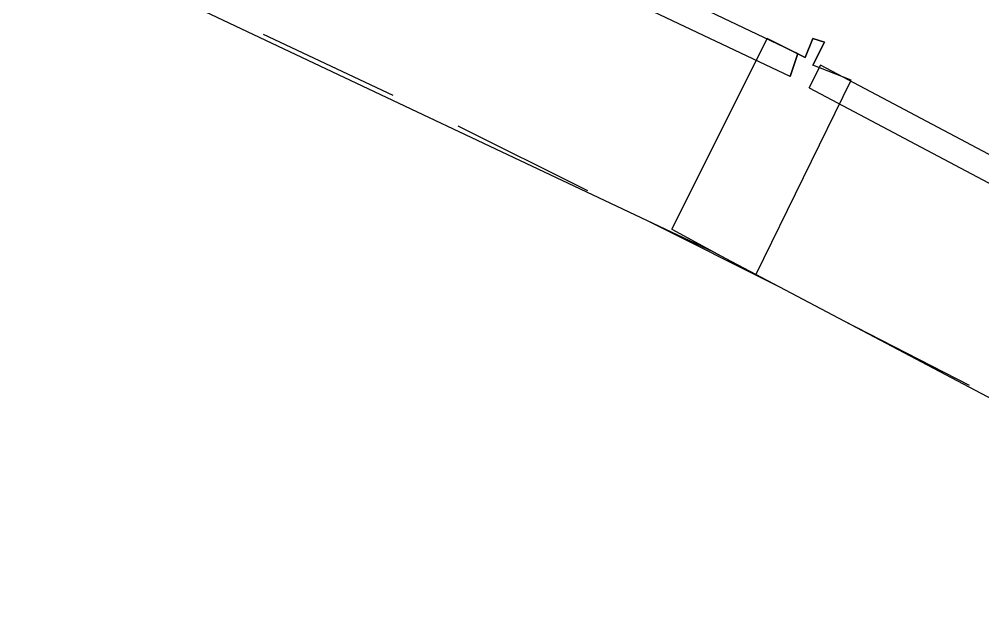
# Model space of a CAD drawing. Header units: feet. Extents: x -84 to 198, y -22 to 181.
# Drawn here: x 96.84 to 100.207, y 156.711 to 158.778 of the extents above; entities that cross this region are included whole.
import ezdxf

# ---------------------------------------------------------------- set-up
doc = ezdxf.new("R2010")
doc.units = ezdxf.units.FT
doc.layers.add('A-LINEA', color=7, linetype='CONTINUOUS')

msp = doc.modelspace()

# ---------------------------------------------------------------- linework, layer by layer
at = {"layer": 'A-LINEA'}
for p, q in [((99.2667, 157.9644), (96.84, 159.1111)), ((98.1467, 158.5111), (97.6933, 158.7244)), ((99.5333, 158.5778), (99.56, 158.6578)), ((99.6, 158.5378), (99.64, 158.6178)), ((98.8267, 158.1778), (98.3733, 158.4044)), ((99.4933, 157.8444), (99.04, 158.0711)), ((99.2667, 157.9644), (101.64, 156.7111)), ((100.16, 157.4978), (99.72, 157.7244))]:
    msp.add_line(p, q, dxfattribs=at)
for points in [[(99.5333, 158.5778), (97, 159.7778), (97.04, 159.8578), (99.56, 158.6578), (99.5333, 158.5778)], [(99.7467, 158.5644), (99.6133, 158.6178), (99.6533, 158.6978), (99.6133, 158.7111), (99.5867, 158.6444), (99.4533, 158.7111), (99.12, 158.0444), (99.4133, 157.8844), (99.7467, 158.5644)], [(99.12, 158.0444), (99.4533, 158.7111), (99.5867, 158.6444), (99.6133, 158.7111), (99.6533, 158.6978), (99.6133, 158.6178)], [(99.6, 158.5378), (102.0667, 157.2311), (102.1067, 157.3111), (99.64, 158.6178), (99.6, 158.5378)]]:
    msp.add_lwpolyline(points, dxfattribs=at)

doc.saveas('drawing.dxf')
